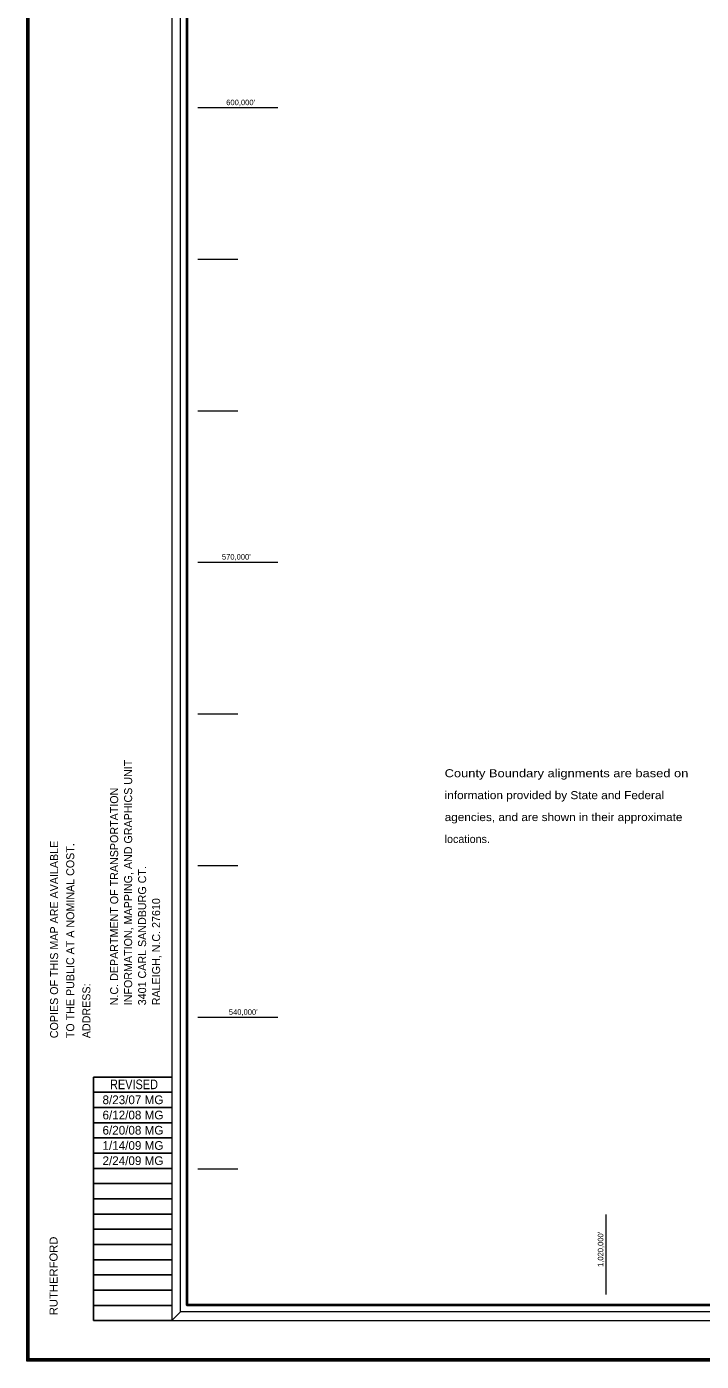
# Model space of a CAD drawing. Extents: x 291519 to 395883, y 157671 to 390095.
# Drawn here: x 299252 to 312810, y 157671 to 184506 of the extents above; entities that cross this region are included whole.
import ezdxf
from ezdxf.enums import TextEntityAlignment as Align

# ---------------------------------------------------------------- set-up
doc = ezdxf.new("R2010")
doc.units = 0
doc.header["$LTSCALE"] = 50
doc.header["$PDMODE"] = 32
doc.header["$PDSIZE"] = 25
for name, color, linetype, lineweight in [('1', 7, 'Continuous', 25), ('20', 7, 'Continuous', 40), ('61', 7, 'Continuous', 13)]:
    doc.layers.add(name, color=color, linetype=linetype, lineweight=lineweight)

msp = doc.modelspace()

# ---------------------------------------------------------------- linework, layer by layer
at = {"layer": '1', "lineweight": 13}
msp.add_lwpolyline([(395883.04, 157671.15), (299252.39, 157671.15), (299252.39, 214068.2), (395883.04, 214068.2)], close=True, dxfattribs=at)
at = {"layer": '1'}
msp.add_point((299287.39, 157706.16), dxfattribs=at)
at = {"layer": '20', "lineweight": 25}
for p, q in [((300595.03, 163385.96), (302166.06, 163385.96)), ((300595.03, 163385.96), (300595.03, 158488.59)), ((300595.03, 163079.85), (302166.06, 163079.85)), ((300595.03, 162773.77), (302166.06, 162773.77)), ((300595.03, 162467.69), (302166.06, 162467.69)), ((300595.03, 162161.61), (302166.06, 162161.61)), ((300595.03, 161855.53), (302166.06, 161855.53)), ((300595.03, 161549.45), (302166.06, 161549.45)), ((300595.03, 161243.37), (302166.06, 161243.37)), ((300595.03, 160937.26), (302166.06, 160937.26)), ((300595.03, 160631.18), (302166.06, 160631.18)), ((300595.03, 160325.1), (302166.06, 160325.1)), ((300595.03, 160019.02), (302166.06, 160019.02)), ((300595.03, 159712.94), (302166.06, 159712.94)), ((300595.03, 159406.86), (302166.06, 159406.86)), ((300595.03, 159100.75), (302166.06, 159100.75)), ((300595.03, 158794.67), (302166.06, 158794.67)), ((300595.03, 158488.59), (302166.06, 158488.59))]:
    msp.add_line(p, q, dxfattribs=at)
at = {"layer": '20'}
for points in [[(299287.39, 214033.2), (395848.03, 214033.2), (395848.03, 157706.16), (299287.39, 157706.16)], [(302475.25, 212924.23), (394922.53, 212924.23), (394922.53, 158797.87), (302475.25, 158797.87)]]:
    msp.add_lwpolyline(points, close=True, dxfattribs=at)
at = {"layer": '20', "lineweight": 13}
msp.add_lwpolyline([(302166.06, 213249.7), (302166.06, 158488.59), (302344.61, 158667.26), (302344.61, 213054.87), (395053.13, 213054.87), (395053.13, 158667.26), (302344.61, 158667.26), (302166.06, 158488.59), (395231.72, 158488.59), (395231.72, 213249.7)], close=True, dxfattribs=at)
at = {"layer": '61'}
for p, q in [((302688.48, 182880), (304297.48, 182880)), ((302688.48, 179832), (303492.98, 179832)), ((302688.48, 176784), (303492.98, 176784)), ((302688.48, 173736), (304297.48, 173736)), ((302688.48, 170688), (303492.98, 170688)), ((302688.48, 167640), (303492.98, 167640)), ((302688.48, 164592), (304297.48, 164592)), ((302688.48, 161544), (303492.98, 161544)), ((310896, 159011.1), (310896, 160620.1))]:
    msp.add_line(p, q, dxfattribs=at)

# ---------------------------------------------------------------- texts
at = {"layer": '20'}
for s, p in [('INFORMATION, MAPPING, AND GRAPHICS UNIT', (301371.43, 164829.77)), ('N.C. DEPARTMENT OF TRANSPORTATION', (301090.51, 164829.77)), ('COPIES OF THIS MAP ARE AVAILABLE', (299883.43, 164167.7)), ('TO THE PUBLIC AT A NOMINAL COST.', (300207.78, 164167.7)), ('3401 CARL SANDBURG CT.', (301652.35, 164829.77)), ('RALEIGH, N.C. 27610', (301933.28, 164829.77)), ('ADDRESS:', (300532.12, 164167.7))]:
    msp.add_text(s, height=160.9, rotation=90, dxfattribs=at).set_placement(p)
for s, height, width, p in [('County Boundary alignments are based on ', 161, 1.2, (307652.62, 169415.04)), ('information provided by State and Federal ', 161, 1.1, (307652.62, 168974.04)), ('agencies, and are shown in their approximate ', 161, 1.1, (307652.62, 168533.04)), ('REVISED', 193.1, 0.85, (300927.38, 163142.91))]:
    msp.add_text(s, height=height, dxfattribs=dict(at, width=width)).set_placement(p)
msp.add_text('locations.', height=161, dxfattribs=at).set_placement((307652.62, 168092.04))
for s, p in [(' 8/23/07 MG ', (301387.83, 162841.48)), (' 6/12/08 MG ', (301387.83, 162535.4)), (' 6/20/08 MG ', (301387.83, 162229.32)), (' 1/14/09 MG ', (301387.83, 161923.24)), (' 2/24/09 MG ', (301387.83, 161617.16))]:
    msp.add_text(s, height=175, dxfattribs=at).set_placement(p, align=Align.CENTER)
at = {"layer": '20', "width": 1.05}
msp.add_text('RUTHERFORD  ', height=160.9, rotation=90, dxfattribs=at).set_placement((299872.22, 159450.99), align=Align.CENTER)
at = {"layer": '61'}
for s, p in [("600,000'", (303551.65, 182927.7)), ("570,000'", (303464.67, 173791.35)), ("540,000'", (303603.84, 164637.61))]:
    msp.add_text(s, height=110, dxfattribs=at).set_placement(p, align=Align.CENTER)
msp.add_text("1,020,000'", height=110, rotation=90, dxfattribs=at).set_placement((310840.41, 159921.51), align=Align.CENTER)

doc.saveas('drawing.dxf')
